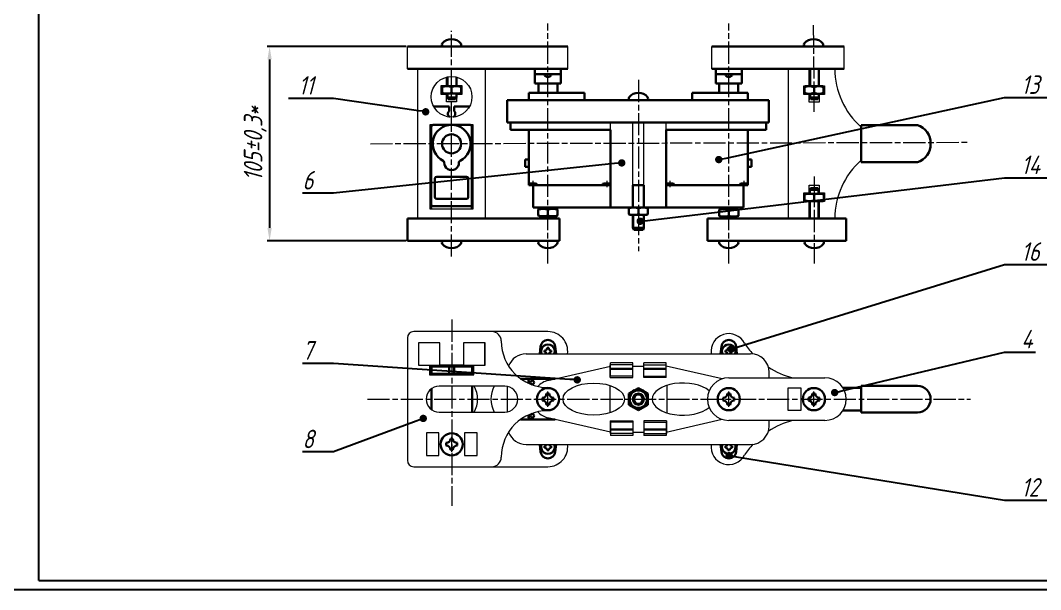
# Model space of a CAD drawing. Header units: millimetres. Extents: x -385 to 2523, y 0 to 594.
# Drawn here: x 1692 to 2243, y 0 to 308 of the extents above; entities that cross this region are included whole.
import ezdxf
from ezdxf import colors
from ezdxf.entities.mleader import LeaderData, LeaderLine
from ezdxf.math import Vec2, Vec3

# ---------------------------------------------------------------- set-up
doc = ezdxf.new("R2010")
doc.units = ezdxf.units.MM
doc.linetypes.add('AM_ISO08W050', pattern=[18, 12, -1.5, 3, -1.5])
for name, color, linetype, lineweight in [('0.3', 130, 'Continuous', 15), ('0.6', 255, 'Continuous', 30), ('Осевые', 10, 'AM_ISO08W050', 15)]:
    doc.layers.add(name, color=color, linetype=linetype, lineweight=lineweight)
doc.styles.get("Standard").update_dxf_attribs({"font": 'GOST_A.TTF', "oblique": 15, "height": 10})
doc.dimstyles.new('ISO-25', dxfattribs={"dimtxt": 10, "dimasz": 7, "dimexe": 1.25, "dimexo": 0.625, "dimgap": 2, "dimtad": 1, "dimtxsty": 'Standard', "dimcen": 2.5, "dimadec": 0, "dimazin": 0, "dimtfac": 1, "dimtmove": 0, "dimatfit": 3, "dimfxl": 1, "dimarcsym": 0})

# ---------------------------------------------------------------- blocks, each defined once
blk = doc.blocks.new('_Dot')
at = {"color": 0, "linetype": 'ByBlock', "lineweight": -2}
blk.add_line((-0.5, 0), (-1, 0), dxfattribs=at)
at = {"color": 0, "linetype": 'ByBlock', "const_width": 0.5}
blk.add_lwpolyline([(-0.25, 0, 1), (0.25, 0, 1)], format="xyb", close=True, dxfattribs=at)
blk = doc.blocks.new('*D39')
at = {"layer": '0.3', "color": 0, "lineweight": -2, "transparency": 16777216}
for p, q in [((1900.5, 293.93), (1825.42, 293.93)), ((1826.67, 286.93), (1826.67, 195.93)), ((1900.5, 188.93), (1825.42, 188.93))]:
    blk.add_line(p, q, dxfattribs=at)
at = {"layer": '0.3', "color": 0, "transparency": 16777216}
for points in [[(1825.5, 286.93), (1827.84, 286.93), (1826.67, 293.93)], [(1825.5, 195.93), (1827.84, 195.93), (1826.67, 188.93)]]:
    blk.add_solid(points, dxfattribs=at)
at = {"layer": 'Defpoints', "color": 0, "transparency": 16777216}
for p in [(1901.12, 293.93), (1826.67, 188.93), (1901.12, 188.93)]:
    blk.add_point(p, dxfattribs=at)
at = {"layer": '0.3', "color": 0, "transparency": 16777216, "insert": (1818.91, 241.43), "char_height": 10, "attachment_point": 5, "rotation": 90}
blk.add_mtext('105%%P0,3*', dxfattribs=at)

msp = doc.modelspace()

# ---------------------------------------------------------------- linework, layer by layer
for p, q in [((1701.999, 5.42), (1701.999, 589.42)), ((1681.999, 0.42), (2522.999, 0.42)), ((1701.999, 5.42), (2517.999, 5.42)), ((1701.999, 5.42), (1701.999, 5.42))]:
    msp.add_line(p, q)
at = {"color": 7, "linetype": 'Continuous', "lineweight": 15}
for p, q in [((2010.851, 206.932), (2010.851, 252.932)), ((2023.051, 206.932), (2023.051, 252.932)), ((2028.851, 206.932), (2028.851, 252.932)), ((2041.051, 206.932), (2041.051, 252.932)), ((2023.052, 122.959), (2010.852, 122.959)), ((2041.052, 122.959), (2028.852, 122.959)), ((2010.852, 115.759), (2010.852, 119.759)), ((2023.052, 83.759), (2010.852, 83.759)), ((2041.052, 83.759), (2028.852, 83.759))]:
    msp.add_line(p, q, dxfattribs=at)
at = {"layer": '0.3'}
for p, q in [((2118.904, 281.932), (2118.909, 272.45)), ((2123.15, 281.932), (2123.15, 272.45)), ((1923.08, 277.576), (1923.083, 272.45)), ((1927.325, 277.509), (1927.325, 272.45)), ((1923.085, 268.45), (1923.087, 265.8)), ((1927.325, 268.45), (1927.325, 265.767)), ((2118.911, 268.45), (2118.912, 265.8)), ((2123.15, 268.45), (2123.15, 265.767)), ((2118.89, 214.414), (2118.891, 217.063)), ((2123.129, 214.414), (2123.129, 217.097)), ((2118.882, 200.932), (2118.888, 210.414)), ((2123.129, 200.932), (2123.129, 210.414)), ((2023.289, 202.932), (2023.314, 195.249)), ((2028.631, 202.932), (2028.631, 195.249))]:
    msp.add_line(p, q, dxfattribs=at)
at = {"layer": '0.6'}
for p, q in [((1987.781, 293.932), (1901.121, 293.932)), ((1920.788, 293.932), (1929.274, 293.932)), ((2065.62, 293.932), (2137.22, 293.932)), ((2070.578, 293.932), (2079.063, 293.932)), ((2116.413, 293.932), (2124.898, 293.932)), ((1987.781, 281.932), (1901.121, 281.932)), ((1970.081, 273.932), (1970.081, 281.932)), ((1984.081, 281.932), (1984.081, 273.932)), ((1984.081, 281.932), (1984.081, 278.932)), ((2065.62, 281.932), (2137.22, 281.932)), ((2067.821, 273.932), (2067.821, 281.932)), ((2067.821, 281.932), (2081.821, 281.932)), ((2081.821, 281.932), (2081.821, 273.932)), ((2081.821, 281.932), (2081.821, 278.932)), ((2118.588, 281.932), (2118.588, 272.45)), ((2123.492, 281.932), (2123.492, 272.45)), ((1922.762, 277.514), (1922.762, 272.45)), ((1927.666, 277.431), (1927.666, 272.45)), ((1984.081, 278.932), (1970.081, 278.932)), ((1978.567, 278.932), (1975.595, 278.932)), ((2081.821, 278.932), (2067.821, 278.932)), ((2076.307, 278.932), (2073.335, 278.932)), ((1919.847, 272.063), (1920.273, 272.463)), ((1919.847, 272.063), (1919.847, 270.463)), ((1919.847, 268.863), (1919.847, 270.463)), ((1925.031, 272.463), (1920.273, 272.463)), ((1925.031, 272.463), (1929.789, 272.463)), ((1925.031, 268.863), (1925.031, 272.063)), ((1930.215, 272.063), (1929.789, 272.463)), ((1930.215, 272.063), (1930.215, 270.463)), ((1930.215, 268.863), (1930.215, 270.463)), ((1984.081, 273.932), (1970.081, 273.932)), ((1971.917, 273.932), (1971.917, 268.932)), ((1982.245, 273.932), (1982.245, 268.932)), ((2081.821, 273.932), (2067.821, 273.932)), ((2069.657, 273.932), (2069.657, 268.932)), ((2079.985, 273.932), (2079.985, 268.932)), ((2115.704, 272.05), (2116.131, 272.45)), ((2115.704, 272.05), (2115.704, 270.45)), ((2115.704, 268.85), (2115.704, 270.45)), ((2120.888, 272.45), (2116.131, 272.45)), ((2120.888, 272.45), (2125.646, 272.45)), ((2120.888, 268.85), (2120.888, 272.05)), ((2126.072, 272.05), (2125.646, 272.45)), ((2126.072, 272.05), (2126.072, 270.45)), ((2126.072, 268.85), (2126.072, 270.45)), ((1919.847, 268.863), (1920.273, 268.463)), ((1925.031, 268.463), (1920.273, 268.463)), ((1922.762, 268.45), (1922.762, 266.45)), ((1925.031, 266.45), (1922.762, 266.45)), ((1923.262, 265.45), (1922.762, 266.45)), ((1925.031, 265.45), (1923.262, 265.45)), ((1925.031, 268.463), (1929.789, 268.463)), ((1925.031, 266.45), (1927.666, 266.45)), ((1925.031, 265.45), (1927.166, 265.45)), ((1927.166, 265.45), (1927.666, 266.45)), ((1927.666, 268.449), (1927.666, 266.45)), ((1927.666, 268.449), (1927.666, 266.45)), ((1930.215, 268.863), (1929.789, 268.463)), ((1955.012, 264.932), (2096.39, 264.932)), ((1955.012, 252.932), (1955.012, 264.932)), ((1966.851, 264.932), (1966.851, 268.932)), ((1996.851, 268.932), (1966.851, 268.932)), ((1996.851, 268.932), (1996.851, 264.932)), ((2021.73, 264.932), (2030.215, 264.932)), ((2022.972, 264.932), (2028.972, 264.932)), ((2085.051, 268.932), (2055.051, 268.932)), ((2055.051, 268.932), (2055.051, 264.932)), ((2085.051, 264.932), (2085.051, 268.932)), ((2096.39, 252.932), (2096.39, 264.932)), ((2115.704, 268.85), (2116.131, 268.45)), ((2120.888, 268.45), (2116.131, 268.45)), ((2118.588, 268.45), (2118.588, 266.45)), ((2120.857, 266.45), (2118.588, 266.45)), ((2119.088, 265.45), (2118.588, 266.45)), ((2120.857, 265.45), (2119.088, 265.45)), ((2120.857, 266.45), (2123.492, 266.45)), ((2120.857, 265.45), (2122.992, 265.45)), ((2120.888, 268.45), (2125.646, 268.45)), ((2122.992, 265.45), (2123.492, 266.45)), ((2123.492, 268.449), (2123.492, 266.45)), ((2123.492, 268.449), (2123.492, 266.45)), ((2126.072, 268.85), (2125.646, 268.45)), ((1915.327, 261.57), (1923.631, 261.57)), ((1923.631, 261.57), (1923.631, 258.998)), ((1926.431, 261.57), (1934.734, 261.57)), ((1926.431, 261.57), (1926.431, 258.998)), ((1914.031, 251.57), (1914.031, 250.57)), ((1914.031, 208.57), (1914.031, 250.57)), ((1915.031, 251.57), (1935.031, 251.57)), ((1936.031, 251.57), (1936.031, 250.57)), ((1936.031, 250.57), (1936.031, 208.57)), ((1955.012, 252.932), (2096.39, 252.932)), ((1966.851, 252.932), (1956.851, 252.932)), ((1956.851, 252.932), (1956.851, 248.932)), ((1956.851, 248.932), (2010.851, 248.932)), ((1966.851, 252.932), (2010.851, 252.932)), ((1966.851, 218.932), (1966.851, 248.932)), ((2010.851, 248.932), (2010.851, 218.932)), ((2085.051, 252.932), (2041.051, 252.932)), ((2041.051, 248.932), (2041.051, 218.932)), ((2095.051, 248.932), (2041.051, 248.932)), ((2085.051, 252.932), (2095.051, 252.932)), ((2085.051, 218.932), (2085.051, 248.932)), ((2095.051, 252.932), (2095.051, 248.932)), ((2146.363, 251.432), (2146.363, 241.432)), ((2146.363, 251.432), (2176.734, 251.432)), ((2146.363, 231.432), (2146.363, 241.432)), ((1966.851, 232.932), (1964.851, 232.932)), ((1964.851, 232.932), (1964.851, 228.932)), ((2085.051, 232.932), (2087.051, 232.932)), ((2087.051, 232.932), (2087.051, 228.932)), ((1964.851, 228.932), (1966.851, 228.932)), ((2087.051, 228.932), (2085.051, 228.932)), ((2146.363, 231.432), (2176.734, 231.432)), ((1916.031, 212.57), (1916.031, 222.57)), ((1925.031, 223.57), (1917.031, 223.57)), ((1925.031, 223.57), (1933.031, 223.57)), ((1934.031, 212.57), (1934.031, 222.57)), ((1970.207, 219.932), (1966.851, 219.932)), ((2010.851, 218.932), (1966.851, 218.932)), ((1969.037, 206.932), (1969.037, 218.932)), ((1969.037, 218.932), (2010.851, 218.932)), ((2007.494, 219.932), (2010.851, 219.932)), ((2010.851, 206.932), (2010.851, 218.932)), ((2023.051, 218.932), (2028.851, 218.932)), ((2023.051, 206.932), (2023.051, 218.932)), ((2028.851, 206.932), (2028.851, 218.932)), ((2044.407, 219.932), (2041.051, 219.932)), ((2041.051, 218.932), (2082.865, 218.932)), ((2041.051, 206.932), (2041.051, 218.932)), ((2041.051, 218.932), (2085.051, 218.932)), ((2081.694, 219.932), (2085.051, 219.932)), ((2082.865, 206.932), (2082.865, 218.932)), ((2119.066, 217.414), (2118.566, 216.414)), ((2120.835, 216.414), (2118.566, 216.414)), ((2118.566, 214.414), (2118.566, 216.414)), ((2120.835, 217.414), (2119.066, 217.414)), ((2120.835, 217.414), (2122.971, 217.414)), ((2120.835, 216.414), (2123.471, 216.414)), ((2122.971, 217.414), (2123.471, 216.414)), ((2123.471, 214.414), (2123.471, 216.414)), ((2123.471, 214.414), (2123.471, 216.414)), ((1925.031, 211.57), (1917.031, 211.57)), ((1925.031, 211.57), (1933.031, 211.57)), ((2115.837, 213.998), (2116.263, 214.398)), ((2115.837, 213.998), (2115.837, 212.398)), ((2115.837, 210.798), (2115.837, 212.398)), ((2115.837, 210.798), (2116.263, 210.398)), ((2121.021, 214.398), (2116.263, 214.398)), ((2121.021, 210.398), (2116.263, 210.398)), ((2118.566, 200.932), (2118.566, 210.414)), ((2121.021, 214.398), (2125.779, 214.398)), ((2121.021, 210.798), (2121.021, 213.998)), ((2121.021, 210.398), (2125.779, 210.398)), ((2123.471, 200.932), (2123.471, 210.414)), ((2126.205, 213.998), (2125.779, 214.398)), ((2126.205, 210.798), (2125.779, 210.398)), ((2126.205, 213.998), (2126.205, 212.398)), ((2126.205, 210.798), (2126.205, 212.398)), ((1914.031, 206.232), (1914.031, 208.57)), ((1935.031, 207.57), (1915.031, 207.57)), ((1936.031, 206.232), (1936.031, 208.57)), ((1969.037, 206.932), (2041.051, 206.932)), ((1971.897, 205.81), (1972.323, 206.21)), ((1971.897, 205.81), (1971.897, 204.21)), ((1971.897, 202.61), (1971.897, 204.21)), ((1977.081, 206.21), (1972.323, 206.21)), ((1977.081, 206.21), (1981.839, 206.21)), ((1977.081, 202.61), (1977.081, 205.81)), ((1982.265, 205.81), (1981.839, 206.21)), ((1982.265, 205.81), (1982.265, 204.21)), ((1982.265, 202.61), (1982.265, 204.21)), ((2020.788, 206.532), (2021.215, 206.932)), ((2020.788, 206.532), (2020.788, 204.932)), ((2020.788, 203.332), (2020.788, 204.932)), ((2025.972, 206.932), (2021.215, 206.932)), ((2025.972, 206.932), (2030.73, 206.932)), ((2025.972, 203.332), (2025.972, 206.532)), ((2031.157, 206.532), (2030.73, 206.932)), ((2031.157, 206.532), (2031.157, 204.932)), ((2031.157, 203.332), (2031.157, 204.932)), ((2041.051, 206.932), (2082.865, 206.932)), ((2069.637, 205.595), (2070.063, 205.995)), ((2069.637, 205.595), (2069.637, 203.995)), ((2074.821, 205.995), (2070.063, 205.995)), ((2074.821, 205.995), (2079.579, 205.995)), ((2074.821, 202.395), (2074.821, 205.595)), ((2080.005, 205.595), (2079.579, 205.995)), ((2080.005, 205.595), (2080.005, 203.995)), ((1983.312, 200.932), (1901.121, 200.932)), ((1901.121, 188.932), (1901.121, 200.932)), ((1971.897, 202.61), (1972.323, 202.21)), ((1977.081, 202.21), (1972.323, 202.21)), ((1977.081, 202.21), (1981.839, 202.21)), ((1982.265, 202.61), (1981.839, 202.21)), ((1983.312, 188.932), (1983.312, 200.932)), ((2020.788, 203.332), (2021.215, 202.932)), ((2025.972, 202.932), (2021.215, 202.932)), ((2022.972, 202.932), (2022.972, 195.932)), ((2025.972, 202.932), (2030.73, 202.932)), ((2028.972, 202.932), (2028.972, 195.932)), ((2028.972, 202.932), (2028.972, 195.932)), ((2031.157, 203.332), (2030.73, 202.932)), ((2063.321, 200.932), (2138.321, 200.932)), ((2063.321, 188.932), (2063.321, 200.932)), ((2069.637, 202.395), (2069.637, 203.995)), ((2069.637, 202.395), (2070.063, 201.995)), ((2074.821, 201.995), (2070.063, 201.995)), ((2074.821, 201.995), (2079.579, 201.995)), ((2080.005, 202.395), (2079.579, 201.995)), ((2080.005, 202.395), (2080.005, 203.995)), ((2138.321, 188.932), (2138.321, 200.932)), ((2025.972, 195.932), (2022.972, 195.932)), ((2023.472, 194.932), (2022.972, 195.932)), ((2025.972, 194.932), (2023.472, 194.932)), ((2025.972, 195.932), (2028.972, 195.932)), ((2025.972, 194.932), (2028.472, 194.932)), ((2028.472, 194.932), (2028.972, 195.932)), ((1983.312, 188.932), (1901.121, 188.932)), ((1929.274, 188.932), (1920.788, 188.932)), ((1927.601, 188.932), (1921.658, 188.932)), ((1981.323, 188.932), (1972.838, 188.932)), ((1980.052, 188.932), (1974.109, 188.932)), ((2063.321, 188.932), (2138.321, 188.932)), ((2079.063, 188.932), (2070.578, 188.932)), ((2077.792, 188.932), (2071.849, 188.932)), ((2125.263, 188.932), (2116.778, 188.932)), ((2123.992, 188.932), (2118.049, 188.932)), ((1973.105, 131.787), (1972.682, 127.859)), ((1975.235, 129.59), (1975.235, 129.159)), ((1975.235, 128.728), (1975.235, 129.159)), ((1977.082, 131.005), (1976.651, 131.005)), ((1977.082, 131.005), (1977.513, 131.005)), ((1978.929, 129.59), (1978.929, 129.159)), ((1978.929, 128.728), (1978.929, 129.159)), ((1981.059, 131.787), (1981.483, 127.859)), ((1987.782, 129.159), (1987.782, 129.159)), ((2070.845, 131.787), (2070.422, 127.859)), ((2072.975, 129.59), (2072.975, 129.159)), ((2072.975, 128.728), (2072.975, 129.159)), ((2074.822, 131.005), (2074.391, 131.005)), ((2074.822, 131.005), (2075.253, 131.005)), ((2076.669, 129.59), (2076.669, 129.159)), ((2076.669, 128.728), (2076.669, 129.159)), ((2078.799, 131.787), (2079.223, 127.859)), ((1914.082, 116.459), (1914.082, 121.659)), ((1936.082, 121.659), (1936.082, 116.459)), ((1936.082, 121.051), (1914.082, 121.051)), ((1936.082, 117.051), (1914.082, 117.051)), ((1923.682, 121.051), (1923.682, 117.051)), ((1926.482, 121.051), (1926.482, 117.051)), ((2010.852, 119.759), (2023.052, 119.759)), ((2028.852, 119.759), (2041.052, 119.759)), ((1936.082, 110.359), (1936.082, 96.359)), ((1962.326, 114.359), (1981.075, 114.359)), ((1966.602, 111.871), (1966.602, 113.359)), ((2146.365, 110.524), (2146.365, 103.359)), ((2146.365, 110.524), (2176.736, 110.524)), ((1914.082, 97.769), (1914.082, 108.949)), ((1977.082, 106.359), (1976.382, 106.359)), ((1977.082, 106.359), (1977.782, 106.359)), ((2025.952, 109.359), (2020.768, 106.379)), ((2020.768, 106.379), (2020.768, 103.359)), ((2025.952, 109.359), (2031.136, 106.379)), ((2031.136, 106.379), (2031.136, 103.359)), ((2074.822, 106.359), (2074.122, 106.359)), ((2074.822, 106.359), (2075.522, 106.359)), ((2120.822, 106.359), (2120.122, 106.359)), ((2120.822, 106.359), (2121.522, 106.359)), ((2136.53, 109.524), (2146.365, 109.524)), ((1974.082, 104.059), (1974.082, 103.359)), ((1974.082, 102.659), (1974.082, 103.359)), ((1977.082, 100.359), (1976.382, 100.359)), ((1977.082, 100.359), (1977.782, 100.359)), ((1980.082, 104.059), (1980.082, 103.359)), ((1980.082, 102.659), (1980.082, 103.359)), ((2020.768, 100.338), (2020.768, 103.359)), ((2025.952, 97.359), (2020.768, 100.338)), ((2025.952, 97.359), (2031.136, 100.338)), ((2031.136, 100.338), (2031.136, 103.359)), ((2071.822, 104.059), (2071.822, 103.359)), ((2071.822, 102.659), (2071.822, 103.359)), ((2074.822, 100.359), (2074.122, 100.359)), ((2074.822, 100.359), (2075.522, 100.359)), ((2077.822, 104.059), (2077.822, 103.359)), ((2077.822, 102.659), (2077.822, 103.359)), ((2117.822, 104.059), (2117.822, 103.359)), ((2117.822, 102.659), (2117.822, 103.359)), ((2120.822, 100.359), (2120.122, 100.359)), ((2120.822, 100.359), (2121.522, 100.359)), ((2123.822, 104.059), (2123.822, 103.359)), ((2123.822, 102.659), (2123.822, 103.359)), ((2146.365, 96.194), (2146.365, 103.359)), ((1966.602, 93.359), (1966.602, 94.846)), ((2136.53, 97.194), (2146.365, 97.194)), ((2146.365, 96.194), (2176.736, 96.194)), ((1981.075, 92.359), (1962.326, 92.359)), ((2010.852, 86.959), (2023.052, 86.959)), ((2028.852, 86.959), (2041.052, 86.959)), ((1922.082, 79.659), (1922.082, 78.959)), ((1922.082, 78.259), (1922.082, 78.959)), ((1925.082, 81.959), (1924.382, 81.959)), ((1925.082, 81.959), (1925.782, 81.959)), ((1928.082, 79.659), (1928.082, 78.959)), ((1928.082, 78.259), (1928.082, 78.959)), ((1973.105, 74.93), (1972.682, 78.859)), ((1975.235, 77.99), (1975.235, 77.559)), ((1975.235, 77.128), (1975.235, 77.559)), ((1978.929, 77.99), (1978.929, 77.559)), ((1978.929, 77.128), (1978.929, 77.559)), ((1981.059, 74.93), (1981.483, 78.859)), ((2070.845, 74.93), (2070.422, 78.859)), ((2072.975, 77.99), (2072.975, 77.559)), ((2072.975, 77.128), (2072.975, 77.559)), ((2076.669, 77.99), (2076.669, 77.559)), ((2076.669, 77.128), (2076.669, 77.559)), ((2078.799, 74.93), (2079.223, 78.859)), ((1925.082, 75.959), (1924.382, 75.959)), ((1925.082, 75.959), (1925.782, 75.959)), ((1977.082, 75.712), (1976.651, 75.712)), ((1977.082, 75.712), (1977.513, 75.712)), ((2074.822, 75.712), (2074.391, 75.712)), ((2074.822, 75.712), (2075.253, 75.712))]:
    msp.add_line(p, q, dxfattribs=at)
at = {"layer": '0.6', "color": 7, "linetype": 'Continuous', "lineweight": 15}
for p, q in [((1901.121, 281.932), (1901.121, 293.932)), ((1987.781, 281.932), (1987.781, 293.932)), ((2065.62, 281.932), (2065.62, 293.932)), ((2114.121, 293.932), (2106.921, 293.932)), ((2137.22, 281.932), (2137.22, 293.932)), ((1906.673, 281.932), (1906.673, 200.932)), ((1936.189, 281.932), (1913.873, 281.932)), ((1943.389, 200.932), (1943.389, 281.932)), ((2106.921, 281.932), (2106.921, 200.932)), ((2118.321, 281.932), (2114.121, 281.932)), ((2118.321, 272.732), (2118.321, 281.932)), ((2132.144, 281.932), (2123.721, 281.932)), ((2123.721, 281.932), (2123.721, 272.732)), ((1922.331, 272.833), (1922.331, 277.414)), ((1927.731, 277.414), (1927.731, 272.833)), ((1919.451, 268.033), (1919.451, 272.833)), ((1919.451, 272.833), (1922.331, 272.833)), ((1927.731, 272.833), (1930.611, 272.833)), ((1930.611, 272.833), (1930.611, 268.033)), ((2115.441, 267.932), (2115.441, 272.732)), ((2115.441, 272.732), (2118.321, 272.732)), ((2123.721, 272.732), (2126.601, 272.732)), ((2126.601, 272.732), (2126.601, 267.932)), ((1922.331, 268.033), (1919.451, 268.033)), ((1922.331, 264.033), (1922.331, 268.033)), ((1930.611, 268.033), (1927.731, 268.033)), ((1927.731, 268.033), (1927.731, 264.033)), ((2118.321, 267.932), (2115.441, 267.932)), ((2118.321, 263.932), (2118.321, 267.932)), ((2126.601, 267.932), (2123.721, 267.932)), ((2123.721, 267.932), (2123.721, 263.932)), ((1927.731, 264.033), (1922.331, 264.033)), ((2123.721, 263.932), (2118.321, 263.932)), ((1936.731, 251.57), (1913.331, 251.57)), ((1913.331, 251.57), (1913.331, 206.232)), ((1936.731, 206.232), (1936.731, 251.57)), ((2118.321, 214.932), (2118.321, 218.932)), ((2118.321, 218.932), (2123.721, 218.932)), ((2123.721, 218.932), (2123.721, 214.932)), ((2115.441, 210.132), (2115.441, 214.932)), ((2115.441, 214.932), (2118.321, 214.932)), ((2118.321, 210.132), (2115.441, 210.132)), ((2118.321, 200.932), (2118.321, 210.132)), ((2123.721, 214.932), (2126.601, 214.932)), ((2126.601, 210.132), (2123.721, 210.132)), ((2123.721, 210.132), (2123.721, 200.932)), ((2126.601, 214.932), (2126.601, 210.132)), ((1913.331, 206.232), (1936.731, 206.232)), ((1918.673, 200.932), (1931.389, 200.932)), ((2114.121, 200.932), (2118.321, 200.932)), ((2123.721, 200.932), (2132.144, 200.932)), ((2106.921, 188.932), (2114.121, 188.932)), ((1977.082, 139.859), (1904.557, 139.859)), ((1901.122, 136.424), (1901.122, 70.293)), ((1918.675, 133.859), (1907.075, 133.859)), ((1907.075, 133.859), (1907.075, 121.659)), ((1907.122, 133.859), (1907.122, 121.659)), ((1913.922, 133.859), (1907.122, 133.859)), ((1918.675, 121.659), (1918.675, 133.859)), ((1943.09, 133.859), (1931.49, 133.859)), ((1931.49, 133.859), (1931.49, 121.659)), ((1943.042, 133.859), (1936.242, 133.859)), ((1943.042, 121.659), (1943.042, 133.859)), ((1943.09, 121.659), (1943.09, 133.859)), ((1965.263, 127.859), (2086.641, 127.859)), ((1907.075, 121.659), (1913.067, 121.659)), ((1907.122, 121.659), (1918.675, 121.659)), ((1913.067, 121.659), (1913.067, 116.459)), ((1931.49, 121.659), (1918.675, 121.659)), ((1931.49, 121.659), (1943.042, 121.659)), ((1937.098, 116.459), (1937.098, 121.659)), ((1937.098, 121.659), (1943.09, 121.659)), ((2010.802, 115.059), (2010.802, 121.859)), ((2023.002, 121.859), (2010.802, 121.859)), ((2010.852, 115.759), (2010.852, 122.959)), ((2023.002, 115.059), (2023.002, 121.859)), ((2023.052, 115.759), (2023.052, 122.959)), ((2028.852, 115.759), (2028.852, 122.959)), ((2028.902, 115.059), (2028.902, 121.859)), ((2028.902, 121.859), (2041.052, 121.859)), ((2041.052, 115.759), (2041.052, 122.959)), ((2041.052, 115.059), (2041.052, 121.859)), ((1913.067, 116.459), (1937.098, 116.459)), ((1977.082, 113.447), (2010.852, 121.159)), ((2023.052, 121.159), (2028.852, 121.159)), ((2071.202, 114.274), (2041.052, 121.159)), ((2096.641, 114.859), (2096.641, 117.859)), ((1953.796, 110.359), (1918.296, 110.359)), ((2010.602, 110.749), (2010.602, 95.968)), ((2010.802, 115.059), (2023.002, 115.059)), ((2023.052, 115.759), (2010.852, 115.759)), ((2028.852, 115.759), (2041.052, 115.759)), ((2041.052, 115.059), (2028.902, 115.059)), ((2041.302, 110.749), (2041.302, 95.968)), ((2074.822, 114.859), (2126.822, 114.859)), ((1955.263, 96.514), (1955.263, 110.203)), ((2106.922, 109.524), (2113.722, 109.524)), ((2106.922, 97.194), (2106.922, 109.524)), ((2106.922, 109.524), (2113.722, 109.524)), ((2106.922, 97.194), (2106.922, 109.524)), ((2113.722, 109.524), (2113.722, 97.194)), ((2113.722, 109.524), (2113.722, 97.194)), ((1918.296, 96.359), (1953.796, 96.359)), ((2113.722, 97.194), (2106.922, 97.194)), ((2113.722, 97.194), (2106.922, 97.194)), ((2010.852, 85.559), (1977.082, 93.27)), ((2010.802, 91.659), (2010.802, 84.859)), ((2010.802, 91.659), (2023.002, 91.659)), ((2010.852, 90.959), (2010.852, 85.559)), ((2023.052, 90.959), (2010.852, 90.959)), ((2010.852, 90.959), (2010.852, 83.759)), ((2023.002, 91.659), (2023.002, 84.859)), ((2023.052, 90.959), (2023.052, 85.559)), ((2023.052, 90.959), (2023.052, 83.759)), ((2028.852, 90.959), (2028.852, 85.559)), ((2028.852, 90.959), (2041.052, 90.959)), ((2028.852, 90.959), (2028.852, 83.759)), ((2041.102, 91.659), (2028.902, 91.659)), ((2028.902, 91.659), (2028.902, 84.859)), ((2041.052, 85.559), (2071.202, 92.444)), ((2041.052, 90.959), (2041.052, 85.559)), ((2041.052, 90.959), (2041.052, 83.759)), ((2041.102, 91.659), (2041.102, 84.859)), ((2126.822, 91.859), (2074.822, 91.859)), ((2096.641, 88.859), (2096.641, 91.859)), ((1918.182, 85.059), (1911.382, 85.059)), ((1911.382, 85.059), (1911.382, 72.859)), ((1918.182, 85.059), (1911.382, 85.059)), ((1918.182, 72.859), (1918.182, 85.059)), ((1918.182, 72.859), (1918.182, 85.059)), ((1938.782, 85.059), (1931.982, 85.059)), ((1931.982, 85.059), (1931.982, 72.859)), ((1931.982, 85.059), (1931.982, 72.859)), ((1938.782, 85.059), (1931.982, 85.059)), ((1938.782, 72.859), (1938.782, 85.059)), ((1938.782, 72.859), (1938.782, 85.059)), ((2023.002, 84.859), (2010.802, 84.859)), ((2023.052, 85.559), (2028.852, 85.559)), ((2028.902, 84.859), (2041.102, 84.859)), ((1965.263, 78.859), (2086.641, 78.859)), ((1911.382, 72.859), (1918.182, 72.859)), ((1911.382, 72.859), (1918.182, 72.859)), ((1931.982, 72.859), (1938.782, 72.859)), ((1931.982, 72.859), (1938.782, 72.859)), ((1904.557, 66.859), (1977.082, 66.859))]:
    msp.add_line(p, q, dxfattribs=at)
msp.add_circle((1925.031, 266.751), 11, dxfattribs=at)
at = {"layer": '0.6'}
for centre, radius in [((1925.031, 241.34), 5.164), ((1968.602, 112.359), 1), ((1977.082, 103.359), 6), ((2025.952, 103.359), 5.184), ((2025.952, 103.359), 4.758), ((2025.952, 103.359), 3), ((2025.952, 103.359), 2.5), ((2074.822, 103.359), 6), ((2120.822, 103.359), 6), ((1968.602, 94.359), 1), ((1925.082, 78.959), 6)]:
    msp.add_circle(centre, radius, dxfattribs=at)
for centre, radius, start, end in [((1925.031, 291.432), 6.5, 39.5212, 140.4788), ((2120.655, 291.432), 6.5, 39.5212, 140.4788), ((1920.788, 294.932), 1, 140.4788, 270), ((1929.274, 294.932), 1, 270, 39.5212), ((2116.413, 294.932), 1, 140.4788, 270), ((2124.898, 294.932), 1, 270, 39.5212), ((1975.595, 278.582), 0.35, 90, 219.5212), ((1977.081, 279.807), 2.276, 219.5212, 320.4788), ((1978.567, 278.582), 0.35, 320.4788, 90), ((2073.335, 278.582), 0.35, 90, 219.5212), ((2074.821, 279.807), 2.276, 219.5212, 320.4788), ((2076.307, 278.582), 0.35, 320.4788, 90), ((1922.439, 263.876), 8.588, 72.43358, 107.56642), ((1927.623, 263.876), 8.588, 72.43358, 107.56642), ((2118.296, 263.862), 8.588, 72.43358, 107.56642), ((2123.48, 263.862), 8.588, 72.43358, 107.56642), ((1922.439, 277.051), 8.588, 252.43358, 287.56642), ((1927.623, 277.051), 8.588, 252.43358, 287.56642), ((2021.73, 265.932), 1, 140.4788, 270), ((2025.972, 262.432), 6.5, 39.5212, 140.4788), ((2030.215, 265.932), 1, 270, 39.5212), ((2118.296, 277.038), 8.588, 252.43358, 287.56642), ((2123.48, 277.038), 8.588, 252.43358, 287.56642), ((1925.031, 257.57), 2, 134.427, 242.9585), ((1925.031, 257.57), 2, 297.0415, 45.573), ((1915.031, 250.57), 1, 90, 180), ((1925.031, 241.34), 10.23, 296.42138, 243.57862), ((1935.031, 250.57), 1, 0, 90), ((2173.855, 241.802), 10.051, 357.89, 73.35319), ((2173.855, 241.062), 10.051, 286.64681, 2.11), ((1920.034, 231.283), 1, 358.01693, 63.57862), ((1930.028, 231.283), 1, 116.42138, 181.98307), ((1925.031, 231.11), 4, 178.01693, 1.98307), ((1917.031, 222.57), 1, 90, 180), ((1933.031, 222.57), 1, 0, 90), ((1968.851, 219.932), 1, 180, 360), ((1970.207, 218.932), 1, 0, 90), ((2007.494, 218.932), 1, 90, 180), ((2008.851, 219.932), 1, 180, 360), ((2043.051, 219.932), 1, 180, 360), ((2044.407, 218.932), 1, 0, 90), ((2081.694, 218.932), 1, 90, 180), ((2083.051, 219.932), 1, 180, 360), ((1917.031, 212.57), 1, 180, 270), ((1933.031, 212.57), 1, 270, 0), ((2118.429, 205.811), 8.588, 72.43358, 107.56642), ((2118.429, 218.986), 8.588, 252.43358, 287.56642), ((2123.613, 205.811), 8.588, 72.43358, 107.56642), ((2123.613, 218.986), 8.588, 252.43358, 287.56642), ((1915.031, 208.57), 1, 180, 270), ((1935.031, 208.57), 1, 270, 0), ((1974.489, 197.622), 8.588, 72.43358, 107.56642), ((1979.673, 197.622), 8.588, 72.43358, 107.56642), ((2023.38, 198.344), 8.588, 72.43358, 107.56642), ((2028.564, 198.344), 8.588, 72.43358, 107.56642), ((2072.229, 197.408), 8.588, 72.43358, 107.56642), ((2077.413, 197.408), 8.588, 72.43358, 107.56642), ((1974.489, 210.798), 8.588, 252.43358, 287.56642), ((1979.673, 210.798), 8.588, 252.43358, 287.56642), ((2023.38, 211.52), 8.588, 252.43358, 287.56642), ((2028.564, 211.52), 8.588, 252.43358, 287.56642), ((2072.229, 210.583), 8.588, 252.43358, 287.56642), ((2077.413, 210.583), 8.588, 252.43358, 287.56642), ((1920.788, 187.932), 1, 90, 219.5212), ((1929.274, 187.932), 1, 320.4788, 90), ((1972.838, 187.932), 1, 90, 219.5212), ((1981.323, 187.932), 1, 320.4788, 90), ((2070.578, 187.932), 1, 90, 219.5212), ((2079.063, 187.932), 1, 320.4788, 90), ((2116.778, 187.932), 1, 90, 219.5212), ((2125.263, 187.932), 1, 320.4788, 90), ((1925.031, 191.432), 6.5, 219.5212, 320.4788), ((1977.081, 191.432), 6.5, 219.5212, 320.4788), ((2074.821, 191.432), 6.5, 219.5212, 320.4788), ((2121.021, 191.432), 6.5, 219.5212, 320.4788), ((1977.082, 131.359), 4, 6.15064, 173.84936), ((1977.082, 129.159), 3.693, 339.39064, 200.60936), ((2074.822, 131.359), 4, 6.15064, 173.84936), ((2074.822, 129.159), 3.693, 339.39064, 200.60936), ((1975.235, 131.005), 1.416, 270, 0), ((1975.235, 127.312), 1.416, 22.71211, 90), ((1978.929, 131.005), 1.416, 180, 270), ((1978.929, 127.312), 1.416, 90, 157.28789), ((2072.975, 131.005), 1.416, 270, 0), ((2072.975, 127.312), 1.416, 22.71211, 90), ((2076.669, 131.005), 1.416, 180, 270), ((2076.669, 127.312), 1.416, 90, 157.28789), ((1967.602, 113.359), 1, 90, 180), ((2176.736, 103.359), 7.165, 270, 90), ((1974.082, 106.359), 2.3, 270, 360), ((1980.082, 106.359), 2.3, 180, 270), ((2071.822, 106.359), 2.3, 270, 360), ((2077.822, 106.359), 2.3, 180, 270), ((2117.822, 106.359), 2.3, 270, 360), ((2123.822, 106.359), 2.3, 180, 270), ((1974.082, 100.359), 2.3, 0, 90), ((1980.082, 100.359), 2.3, 90, 180), ((2071.822, 100.359), 2.3, 0, 90), ((2077.822, 100.359), 2.3, 90, 180), ((2117.822, 100.359), 2.3, 0, 90), ((2123.822, 100.359), 2.3, 90, 180), ((1967.602, 93.359), 1, 180, 270), ((1922.082, 81.959), 2.3, 270, 360), ((1922.082, 75.959), 2.3, 0, 90), ((1928.082, 81.959), 2.3, 180, 270), ((1928.082, 75.959), 2.3, 90, 180), ((1977.082, 77.559), 3.693, 159.39064, 20.60936), ((1975.235, 79.405), 1.416, 270, 337.28789), ((1978.929, 79.405), 1.416, 202.71211, 270), ((2074.822, 77.559), 3.693, 159.39064, 20.60936), ((2072.975, 79.405), 1.416, 270, 337.28789), ((2076.669, 79.405), 1.416, 202.71211, 270), ((1977.082, 75.359), 4, 186.15064, 353.84936), ((1975.235, 75.712), 1.416, 0, 90), ((1978.929, 75.712), 1.416, 90, 180), ((2074.822, 75.359), 4, 186.15064, 353.84936), ((2072.975, 75.712), 1.416, 0, 90), ((2076.669, 75.712), 1.416, 90, 180)]:
    msp.add_arc(centre, radius, start, end, dxfattribs=at)
at = {"layer": '0.6', "color": 7, "linetype": 'Continuous', "lineweight": 15}
for centre, radius, start, end in [((2174.144, 281.932), 42, 180, 228.59038), ((2174.144, 200.932), 42, 131.40962, 180), ((1904.557, 136.424), 3.435, 90, 180), ((1946.814, 134.805), 5.054, 0, 90), ((1977.082, 129.159), 10.7, 353.02159, 90), ((2074.822, 129.159), 9.6, 27.18422, 187.78271), ((1977.082, 134.805), 25.215, 180, 270), ((2120.822, 158.211), 44.852, 213.36338, 222.71898), ((1965.263, 117.859), 10, 90, 160.39295), ((2086.641, 117.859), 10, 0, 90), ((2120.822, 158.211), 44.852, 236.74773, 255.1403), ((1918.296, 103.359), 7, 90, 270), ((1925.082, 103.359), 14, 330, 30), ((1961.382, 103.359), 15.1, 152.38189, 207.61811), ((1953.796, 103.359), 7, 270, 90), ((1979.386, 103.359), 10.348, 102.86355, 138.68747), ((2074.822, 103.359), 11.5, 90, 270), ((2126.822, 103.359), 11.5, 270, 90), ((1977.082, 103.359), 6.231, 270, 90), ((1977.082, 71.912), 25.215, 90, 180), ((1979.386, 103.359), 10.348, 221.31253, 257.13645), ((2086.641, 88.859), 10, 270, 0), ((2120.822, 48.507), 44.852, 104.8597, 123.25227), ((1965.263, 88.859), 10, 199.60705, 270), ((1977.082, 77.559), 10.7, 270, 6.97841), ((2074.822, 77.559), 9.6, 172.21729, 332.81578), ((2120.822, 48.507), 44.852, 137.28102, 146.63662), ((1946.814, 71.912), 5.054, 270, 0), ((1904.557, 70.293), 3.435, 180, 270)]:
    msp.add_arc(centre, radius, start, end, dxfattribs=at)
msp.add_ellipse((2001.861, 103.359), major_axis=(-16.604, 0), ratio=0.5235432, dxfattribs=at)
msp.add_ellipse((2050.044, 103.359), major_axis=(16.604, 0), ratio=0.5235432, start_param=0.5450326, end_param=5.7381527, dxfattribs=at)
at = {"layer": 'Осевые'}
for p, q in [((1977.081, 176.656), (1977.081, 306.353)), ((2074.821, 176.656), (2074.821, 306.353)), ((2121.021, 258.566), (2120.69, 305.561)), ((1925.031, 180.405), (1925.031, 302.467)), ((2025.972, 275.938), (2025.972, 183.376)), ((1881.121, 241.432), (2203.899, 242.172)), ((1968.851, 221.388), (1968.851, 217.996)), ((2008.851, 221.388), (2008.851, 217.996)), ((2043.051, 221.388), (2043.051, 217.996)), ((2083.051, 221.388), (2083.051, 217.996)), ((2121.021, 223.613), (2121.021, 176.616)), ((2074.821, 202.932), (2074.821, 206.932)), ((1925.082, 146.319), (1925.082, 45.718)), ((1977.082, 99.277), (1977.082, 107.441)), ((2074.822, 99.277), (2074.822, 107.441)), ((2120.822, 99.277), (2120.822, 107.441)), ((1879.548, 103.359), (2205.48, 103.359)), ((1925.082, 74.877), (1925.082, 83.041))]:
    msp.add_line(p, q, dxfattribs=at)

# ---------------------------------------------------------------- dimensions: what is measured, and where the dimension line sits
at = {"layer": '0.3'}
dim = msp.add_linear_dim(base=(1826.671, 188.932), p1=(1901.121, 293.932), p2=(1901.121, 188.932), angle=90, text='<>%%P0,3*', dimstyle='ISO-25', dxfattribs=at)
dim.commit()
dim.dimension.update_dxf_attribs({"geometry": '*D39', "text_midpoint": (1818.909, 241.432)})

# ---------------------------------------------------------------- leaders
ml = msp.add_multileader_mtext('Standard', dxfattribs=at)
ml.set_content('11', color=256)
ml.set_leader_properties()
ml.set_arrow_properties(name='DOT')
ml.build(insert=Vec2(0, 0))
ml.multileader.update_dxf_attribs({"text_left_attachment_type": 5, "text_right_attachment_type": 5})
ctx = ml.context
ctx.base_point, ctx.char_height, ctx.landing_gap_size, ctx.plane_origin = Vec3(1841.294, 265.917), 10, 1.001, Vec3(1911.026, 258.647)
ctx.left_attachment, ctx.right_attachment = 5, 5
notes = []
notes.append((ctx, [(0, (1, 1, 0), (1861.121, 265.917), (-1, 0), 8, [(0, [(1911.026, 258.647)], 0, [])])]))
ctx.mtext.insert, ctx.mtext.flow_direction = Vec3(1842.295, 277.917), 5
ml = msp.add_multileader_mtext('Standard', dxfattribs=at)
ml.set_content('13', color=256)
ml.set_leader_properties()
ml.set_arrow_properties(name='DOT')
ml.build(insert=Vec2(0, 0))
ml.multileader.update_dxf_attribs({"text_left_attachment_type": 5, "text_right_attachment_type": 5})
ctx = ml.context
ctx.base_point, ctx.char_height, ctx.landing_gap_size, ctx.plane_origin = Vec3(2231.899, 266.301), 10, 1.001, Vec3(2069.416, 232.837)
ctx.left_attachment, ctx.right_attachment = 5, 5
notes.append((ctx, [(0, (1, 1, 0), (2223.899, 266.301), (1, 0), 8, [(0, [(2069.416, 232.837)], 0, [])])]))
ctx.mtext.insert, ctx.mtext.flow_direction = Vec3(2232.9, 278.316), 5
ml = msp.add_multileader_mtext('Standard', dxfattribs=at)
ml.set_content('6', color=256)
ml.set_leader_properties()
ml.set_arrow_properties(name='DOT')
ml.build(insert=Vec2(0, 0))
ml.multileader.update_dxf_attribs({"text_left_attachment_type": 5, "text_right_attachment_type": 5})
ctx = ml.context
ctx.base_point, ctx.char_height, ctx.landing_gap_size, ctx.plane_origin = Vec3(1843.428, 214.635), 10, 1.001, Vec3(2016.969, 231.046)
ctx.left_attachment, ctx.right_attachment = 5, 5
notes.append((ctx, [(0, (1, 1, 0), (1861.121, 214.635), (-1, 0), 8, [(0, [(2016.969, 231.046)], 0, [])])]))
ctx.mtext.insert, ctx.mtext.flow_direction = Vec3(1844.429, 226.65), 5
ml = msp.add_multileader_mtext('Standard', dxfattribs=at)
ml.set_content('14', color=256)
ml.set_leader_properties()
ml.set_arrow_properties(name='DOT')
ml.build(insert=Vec2(0, 0))
ml.multileader.update_dxf_attribs({"text_left_attachment_type": 5, "text_right_attachment_type": 5})
ctx = ml.context
ctx.base_point, ctx.char_height, ctx.landing_gap_size, ctx.plane_origin = Vec3(2231.899, 222.981), 10, 1.001, Vec3(2026.965, 199.518)
ctx.left_attachment, ctx.right_attachment = 5, 5
notes.append((ctx, [(0, (1, 1, 0), (2223.899, 222.981), (1, 0), 8, [(0, [(2026.965, 199.518)], 0, [])])]))
ctx.mtext.insert, ctx.mtext.flow_direction = Vec3(2232.9, 234.996), 5
ml = msp.add_multileader_mtext('Standard', dxfattribs=at)
ml.set_content('16', color=256)
ml.set_leader_properties()
ml.set_arrow_properties(name='DOT')
ml.build(insert=Vec2(0, 0))
ml.multileader.update_dxf_attribs({"text_left_attachment_type": 5, "text_right_attachment_type": 5})
ctx = ml.context
ctx.base_point, ctx.char_height, ctx.landing_gap_size, ctx.plane_origin = Vec3(2231.902, 176.078), 10, 1.001, Vec3(2076.157, 130.369)
ctx.left_attachment, ctx.right_attachment = 5, 5
notes.append((ctx, [(0, (1, 1, 0), (2223.902, 176.078), (1, 0), 8, [(0, [(2076.157, 130.369)], 0, [])])]))
ctx.mtext.insert, ctx.mtext.flow_direction = Vec3(2232.903, 188.092), 5
ml = msp.add_multileader_mtext('Standard', dxfattribs=at)
ml.set_content('4', color=256)
ml.set_leader_properties()
ml.set_arrow_properties(name='DOT')
ml.build(insert=Vec2(0, 0))
ml.multileader.update_dxf_attribs({"text_left_attachment_type": 5, "text_right_attachment_type": 5})
ctx = ml.context
ctx.base_point, ctx.char_height, ctx.landing_gap_size, ctx.plane_origin = Vec3(2231.902, 128.801), 10, 1.001, Vec3(2132.046, 106.916)
ctx.left_attachment, ctx.right_attachment = 5, 5
notes.append((ctx, [(0, (1, 1, 0), (2223.902, 128.801), (1, 0), 8, [(0, [(2132.046, 106.916)], 0, [])])]))
ctx.mtext.insert, ctx.mtext.flow_direction = Vec3(2232.903, 140.816), 5
ml = msp.add_multileader_mtext('Standard', dxfattribs=at)
ml.set_content('7', color=256)
ml.set_leader_properties()
ml.set_arrow_properties(name='DOT')
ml.build(insert=Vec2(0, 0))
ml.multileader.update_dxf_attribs({"text_left_attachment_type": 5, "text_right_attachment_type": 5})
ctx = ml.context
ctx.base_point, ctx.char_height, ctx.landing_gap_size, ctx.plane_origin = Vec3(1843.417, 122.685), 10, 1.001, Vec3(1992.927, 113.786)
ctx.left_attachment, ctx.right_attachment = 5, 5
notes.append((ctx, [(0, (1, 1, 0), (1861.124, 122.685), (-1, 0), 8, [(0, [(1992.927, 113.786)], 0, [])])]))
ctx.mtext.insert, ctx.mtext.flow_direction = Vec3(1844.418, 134.7), 5
ml = msp.add_multileader_mtext('Standard', dxfattribs=at)
ml.set_content('8', color=256)
ml.set_leader_properties()
ml.set_arrow_properties(name='DOT')
ml.build(insert=Vec2(0, 0))
ml.multileader.update_dxf_attribs({"text_left_attachment_type": 5, "text_right_attachment_type": 5})
ctx = ml.context
ctx.base_point, ctx.char_height, ctx.landing_gap_size, ctx.plane_origin = Vec3(1843.431, 74.809), 10, 1.001, Vec3(1909.709, 92.929)
ctx.left_attachment, ctx.right_attachment = 5, 5
notes.append((ctx, [(0, (1, 1, 0), (1861.124, 74.809), (-1, 0), 8, [(0, [(1909.709, 92.929)], 0, [])])]))
ctx.mtext.insert, ctx.mtext.flow_direction = Vec3(1844.432, 86.824), 5
ml = msp.add_multileader_mtext('Standard', dxfattribs=at)
ml.set_content('12', color=256)
ml.set_leader_properties()
ml.set_arrow_properties(name='DOT')
ml.build(insert=Vec2(0, 0))
ml.multileader.update_dxf_attribs({"text_left_attachment_type": 5, "text_right_attachment_type": 5})
ctx = ml.context
ctx.base_point, ctx.char_height, ctx.landing_gap_size, ctx.plane_origin = Vec3(2231.902, 48.672), 10, 1.001, Vec3(2075.04, 72.799)
ctx.left_attachment, ctx.right_attachment = 5, 5
notes.append((ctx, [(0, (1, 1, 0), (2223.902, 48.672), (1, 0), 8, [(0, [(2075.04, 72.799)], 0, [])])]))
ctx.mtext.insert, ctx.mtext.flow_direction = Vec3(2232.903, 60.687), 5
for ctx, leaders in notes:
    for number, flags, end, landing, length, lines in leaders:
        leader = LeaderData()
        leader.index, (leader.has_last_leader_line, leader.has_dogleg_vector, leader.attachment_direction) = number, flags
        leader.last_leader_point, leader.dogleg_vector, leader.dogleg_length = Vec3(end), Vec3(landing), length
        for number, points, colour, breaks in lines:
            line = LeaderLine()
            line.index, line.vertices, line.color, line.breaks = number, Vec3.list(points), colors.encode_raw_color(colour), breaks
            leader.lines.append(line)
        ctx.leaders.append(leader)

doc.saveas('drawing.dxf')
